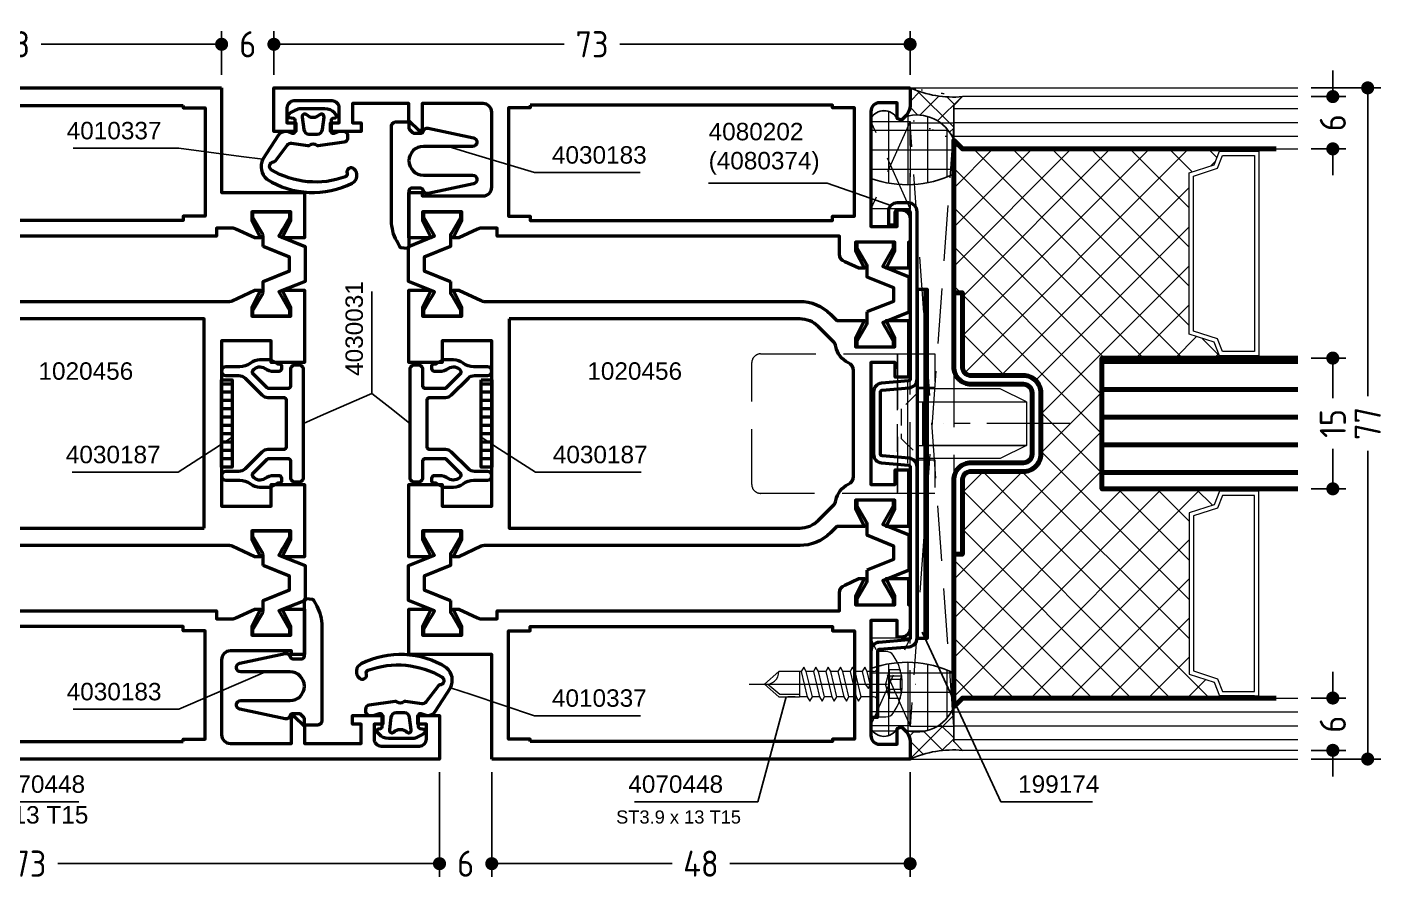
# Model space of a CAD drawing. Header units: millimetres. Extents: x 65 to 301, y 148 to 246.
# Drawn here: x 145.5 to 301.3, y 148.4 to 246.4 of the extents above; entities that cross this region are included whole.
import ezdxf
from ezdxf.enums import TextEntityAlignment as Align

# ---------------------------------------------------------------- set-up
doc = ezdxf.new("R2010")
doc.units = ezdxf.units.MM
doc.linetypes.add('CENTER', pattern=[50.8, 31.75, -6.35, 6.35, -6.35])
doc.linetypes.add('HIDDEN', pattern=[9.525, 6.35, -3.175])
for name, color, linetype, lineweight in [('AM_5', 3, 'Continuous', 25), ('AM_C', 50, 'Continuous', 50), ('AM_S', 80, 'Continuous', 50), ('Cent3', 70, 'CENTER', 18), ('CHide4', 10, 'HIDDEN', 13), ('Cont2', 2, 'Continuous', 25), ('Cont3', 70, 'Continuous', 18), ('Cont4', 10, 'Continuous', 13)]:
    doc.layers.add(name, color=color, linetype=linetype, lineweight=lineweight)
doc.styles.add('HBS_DIMTEXTSTYLE', font='isocp.shx')
doc.styles.add('SWISSL', font='swissl.ttf')
doc.dimstyles.new('Konstruktionsschnitt 1-1$0', dxfattribs={"dimtxt": 3, "dimasz": 1.5, "dimexe": 1.5, "dimexo": 1.5, "dimgap": 1.5, "dimtad": 0, "dimdsep": 46, "dimtxsty": 'HBS_DIMTEXTSTYLE', "dimblk": 'PUNKT', "dimcen": 0, "dimclrd": 3, "dimclre": 3, "dimclrt": 2, "dimadec": 1, "dimazin": 2, "dimtfac": 0.7, "dimtofl": 0, "dimtmove": 0, "dimatfit": 3, "dimfxl": 0, "dimtolj": 1, "dimtzin": 0, "dimarcsym": 0})
pattern_1 = [(225, (232.32603, 587.95486), (0.1767767, -0.1767767), []), (315, (232.32603, 587.95486), (0.1767767, 0.1767767), [])]
pattern_2 = [(135, (37.7058, -281.0823), (-1.3470384, -1.3470384), []), (225, (37.7058, -281.0823), (1.3470384, -1.3470384), [])]
pattern_3 = [(180, (37.7058, -281.0823), (-1e-15, -2.2225), []), (270, (37.7058, -281.0823), (2.2225, -1e-15), [])]

# ---------------------------------------------------------------- blocks, each defined once
blk = doc.blocks.new('WS4070448')
at = {"layer": 'Cent3', "ltscale": 0.5}
blk.add_line((8.05, -14.4), (8.07, 4.66), dxfattribs=at)
at = {"layer": 'CHide4', "ltscale": 0.3}
for p, q in [((7.1, 1.69), (7.1, 3.08)), ((7.51, 1.69), (7.51, 2.97)), ((8.63, 1.69), (8.63, 2.97)), ((9.04, 1.69), (9.04, 3.08))]:
    blk.add_line(p, q, dxfattribs=at)
for points in [[(6.42, 2.92), (6.42, 1.69)], [(6.42, 1.69), (8.07, 1.25)], [(9.72, 1.69), (8.07, 1.25)], [(9.72, 2.92), (9.72, 1.69)]]:
    blk.add_lwpolyline(points, dxfattribs=at)
for centre, radius, start, end in [((6.48, 4.2), 1.28, 267.2848, 298.8872), ((6.76, 2.85), 1.21, 253.6643, 286.3357), ((8.07, 5.85), 2.94, 250.6988, 289.3012), ((8.07, 11.78), 10.13, 264.4948, 275.5052), ((9.66, 4.2), 1.28, 241.1128, 272.7152), ((9.38, 2.85), 1.21, 253.6643, 286.3357)]:
    blk.add_arc(centre, radius, start, end, dxfattribs=at)
at = {"layer": 'Cont4'}
for p, q in [((6.62, -8.64), (6.62, -11)), ((6.62, -8.64), (9.52, -8.64)), ((9.52, -11), (9.52, -8.64)), ((6.62, -11), (8.07, -12.64)), ((8.07, -12.64), (9.52, -11))]:
    blk.add_line(p, q, dxfattribs=at)
blk.add_lwpolyline([(11.39, 2.11, 0.314856), (4.74, 2.11, 0.244912), (4.32, 1.29), (4.32, 0.36), (11.82, 0.36), (11.82, 1.29, 0.244912), (11.39, 2.11, 0.138291)], format="xyb", dxfattribs=at)
for points in [[(6.12, -1.14), (6.62, -1.43), (8.07, -1.08), (8.57, -0.71), (8.07, -0.51), (6.62, -0.85)], [(6.12, -2.54), (6.62, -2.83), (9.52, -2.14), (10.02, -1.85), (9.52, -1.56), (6.62, -2.25)], [(6.12, -3.94), (6.62, -4.23), (9.52, -3.54), (10.02, -3.25), (9.52, -2.96), (6.62, -3.65)], [(6.12, -5.34), (6.62, -5.63), (9.52, -4.94), (10.02, -4.65), (9.52, -4.36), (6.62, -5.05)], [(6.12, -6.74), (6.62, -7.03), (9.52, -6.34), (10.02, -6.05), (9.52, -5.76), (6.62, -6.45)], [(6.12, -8.14), (6.62, -8.43), (9.52, -7.74), (10.02, -7.45), (9.52, -7.16), (6.62, -7.85)]]:
    blk.add_lwpolyline(points, close=True, dxfattribs=at)
for points in [[(6.62, -0.14), (6.62, -0.85)], [(6.62, -1.43), (6.62, -1.85)], [(6.62, -1.43), (6.62, -2.25)], [(6.62, -1.43), (6.62, -2.25)], [(9.52, -0.14), (9.52, -1.56)], [(6.62, -2.83), (6.62, -3.65)], [(9.52, -2.14), (9.52, -2.96)], [(6.62, -4.23), (6.62, -5.05)], [(9.52, -3.54), (9.52, -4.36)], [(6.62, -5.63), (6.62, -6.45)], [(9.52, -4.94), (9.52, -5.76)], [(6.62, -7.03), (6.62, -7.85)], [(9.52, -6.34), (9.52, -7.16)], [(9.52, -7.74), (9.52, -8.64)], [(6.62, -8.43), (6.62, -8.64)], [(9.27, -8.64), (9.27, -10.89), (8.1, -12.28)], [(9.52, -9.14), (9.52, -9.96)], [(6.62, -9.83), (6.62, -10.65)]]:
    blk.add_lwpolyline(points, dxfattribs=at)
for centre, radius, start, end in [((6.12, -0.14), 0.5, 0, 90), ((10.02, -0.14), 0.5, 90, 180), ((6.61, -12.47), 1.47, 353.4244, 89.6688)]:
    blk.add_arc(centre, radius, start, end, dxfattribs=at)
blk = doc.blocks.new('PUNKT')
at = {"color": 0, "linetype": 'Continuous'}
blk.add_line((-0.5, 0), (-1, 0), dxfattribs=at)
at = {"color": 0, "linetype": 'Continuous', "const_width": 0.5}
blk.add_lwpolyline([(-0.25, 0, 1), (0.25, 0, 1)], format="xyb", close=True, dxfattribs=at)
blk = doc.blocks.new('*D18')
at = {"layer": 'AM_5', "color": 3, "lineweight": -2, "transparency": 16777216}
for p, q in [((198.83, 160.91), (198.83, 148.91)), ((246.83, 160.91), (246.83, 148.91)), ((200.33, 150.41), (219.53, 150.41)), ((245.33, 150.41), (226.13, 150.41))]:
    blk.add_line(p, q, dxfattribs=at)
at = {"layer": 'AM_5', "color": 3, "lineweight": -2, "transparency": 16777216, "xscale": 1.5, "yscale": 1.5, "zscale": 1.5, "rotation": 180}
blk.add_blockref('PUNKT', (198.83, 150.41), dxfattribs=at)
at = {"layer": 'AM_5', "color": 3, "lineweight": -2, "transparency": 16777216, "xscale": 1.5, "yscale": 1.5, "zscale": 1.5}
blk.add_blockref('PUNKT', (246.83, 150.41), dxfattribs=at)
at = {"layer": 'AM_5', "color": 2, "transparency": 16777216, "insert": (222.83, 150.41), "char_height": 3, "attachment_point": 5, "style": 'HBS_DIMTEXTSTYLE'}
blk.add_mtext('\\A1;48', dxfattribs=at)
blk = doc.blocks.new('ESG 6_V')
at = {"layer": 'Cont3'}
h = blk.add_hatch(dxfattribs=at)
h.set_pattern_fill('LINE', color=256, scale=0.5, angle=90, style=0)
h.set_pattern_definition([(90, (-305.9269, -507.866), (-1.5875, 4e-16), [])])
h.paths.add_polyline_path([(3, 39.5), (3, 1), (2, 0), (-2, 0), (-3, 1), (-3, 39.5)])
blk.add_lwpolyline([(3, 39.5), (3, 1), (2, 0), (-2, 0), (-3, 1), (-3, 39.5)], dxfattribs=at)
blk = doc.blocks.new('AL_ABH_24')
at = {"layer": 'Cont4'}
h = blk.add_hatch(dxfattribs=at)
h.set_pattern_fill('ANSI37', color=256, scale=2, angle=-180, style=0)
h.set_pattern_definition(pattern_1)
h.paths.add_polyline_path([(-12, -4.5), (-11.75, -4.5), (-11.75, -0.5), (-12, -0.5)])
h = blk.add_hatch(dxfattribs=at)
h.set_pattern_fill('ANSI37', color=256, scale=2, angle=-180, style=0)
h.set_pattern_definition(pattern_1)
h.paths.add_polyline_path([(12, -0.5), (11.75, -0.5), (11.75, -4.5), (12, -4.5)])
at = {"layer": 'Cont3'}
for points in [[(11.75, -4.5), (11.75, 0), (-11.75, 0), (-11.75, -4.5), (-10.18, -5.13), (-9.25, -8), (9.25, -8), (10.18, -5.13)], [(11.25, -4.16), (11.25, -0.5), (-11.25, -0.5), (-11.25, -4.16), (-9.78, -4.75), (-8.89, -7.5), (8.89, -7.5), (9.78, -4.75)]]:
    blk.add_lwpolyline(points, close=True, dxfattribs=at)
at = {"layer": 'Cont4'}
for points in [[(-11.75, -0.5), (-11.75, -4.5), (-12, -4.5), (-12, -0.5)], [(11.75, -0.5), (11.75, -4.5), (12, -4.5), (12, -0.5)]]:
    blk.add_lwpolyline(points, close=True, dxfattribs=at)
blk = doc.blocks.new('PL30_Glas_76_SYM_NGFK')
at = {"layer": 'Cont3', "lineweight": 70}
h = blk.add_hatch(dxfattribs=at)
h.set_pattern_fill('LINE', color=256, angle=90, style=0)
h.set_pattern_definition([(90, (-271.427, -507.866), (-3.175, 2e-16), [])])
h.paths.add_polyline_path([(-7.5, 39.5), (-7.5, 17), (7.5, 17), (7.5, 39.5)])
at = {"layer": 'Cont4'}
h = blk.add_hatch(dxfattribs=at)
h.set_pattern_fill('ANSI37', color=256, scale=0.5, style=0)
h.set_pattern_definition([(45, (-338.955, -274.622), (2.245064, -2.245064), []), (315, (-338.955, -274.622), (-2.245064, -2.245064), [])])
h.paths.add_polyline_path([(-31.5, 30.5), (-31.25, 30.5), (-29.68, 29.87), (-28.75, 27), (-10.25, 27), (-9.32, 29.87), (-7.75, 30.5), (-7.5, 30.5), (-7.5, 17), (7.5, 17), (7.5, 30.5), (7.75, 30.5), (9.32, 29.87), (10.25, 27), (28.75, 27), (29.68, 29.87), (31.25, 30.5), (31.5, 30.5), (31.5, 1), (32.5, 0), (15, 0), (15, 1), (6.5, 1, -0.414214), (5.5, 2), (5.5, 8, 0.414214), (3.5, 10), (-3.5, 10, 0.414214), (-5.5, 8), (-5.5, 2, -0.414214), (-6.5, 1), (-15, 1), (-15, 0), (-32.5, 0), (-31.5, 1)])
at = {"layer": 'Cont3', "lineweight": 70}
for points in [[(-7.5, 39.5), (-7.5, 17), (7.5, 17), (7.5, 39.5)], [(-31.5, 37), (-31.5, 1), (-32.5, 0), (-15, 0)], [(15, 0), (32.5, 0), (31.5, 1), (31.5, 37)]]:
    blk.add_lwpolyline(points, dxfattribs=at)
blk.add_lwpolyline([(15, 0), (15, 1), (6.5, 1, -0.414214), (5.5, 2), (5.5, 8, 0.414214), (3.5, 10), (-3.5, 10, 0.414214), (-5.5, 8), (-5.5, 2, -0.414214), (-6.5, 1), (-15, 1), (-15, 0), (-6.5, 0, 0.414214), (-4.5, 2), (-4.5, 8, -0.414214), (-3.5, 9), (3.5, 9, -0.414214), (4.5, 8), (4.5, 2, 0.414214), (6.5, 0)], format="xyb", close=True, dxfattribs=at)
at = {"xscale": -1}
blk.add_blockref('ESG 6_V', (-34.5, 0), dxfattribs=at)
blk.add_blockref('ESG 6_V', (34.5, 0))
at = {"layer": 'Cont3', "lineweight": 70, "xscale": -1}
blk.add_blockref('AL_ABH_24', (-19.5, 35), dxfattribs=at)
at = {"layer": 'Cont3', "lineweight": 70}
blk.add_blockref('AL_ABH_24', (19.5, 35), dxfattribs=at)
blk = doc.blocks.new('PL_VERSCH_F_W1_VERD')
at = {"layer": 'Cent3', "ltscale": 0.3}
blk.add_line((-5, -1.15), (5, -1.15), dxfattribs=at)
blk.add_lwpolyline([(0, 17.5), (0, 2.99), (0, 2.99)], dxfattribs=at)
at = {"layer": 'CHide4', "ltscale": 0.5}
for points in [[(-8, 2), (-4.15, 2), (-4.15, 0), (-8, 0)], [(4.15, 2), (8, 2), (8, 0), (4.15, 0)], [(-8, 0), (8, 0), (8, -2.3), (-8, -2.3)]]:
    blk.add_lwpolyline(points, close=True, dxfattribs=at)
at = {"layer": 'CHide4', "ltscale": 0.3}
blk.add_lwpolyline([(3.55, 0), (-3.55, 0), (-1.7, -1.85), (1.7, -1.85)], close=True, dxfattribs=at)
at = {"layer": 'CHide4'}
blk.add_lwpolyline([(-8, -2.3), (8, -2.3), (8, -18, -0.414214), (7, -19), (-7, -19, -0.414214), (-8, -18)], format="xyb", close=True, dxfattribs=at)
at = {"layer": 'Cont3'}
for points in [[(-4, 0), (-2.5, 0), (-2.5, 12.5), (-4, 9.5)], [(-2.5, 12.5), (2.5, 12.5), (2.5, 0.63), (-2.5, 0.63)], [(4, 0), (2.5, 0), (2.5, 12.5), (4, 9.5)]]:
    blk.add_lwpolyline(points, close=True, dxfattribs=at)
blk = doc.blocks.new('*S266')
at = {"layer": 'AM_5', "color": 3, "linetype": 'Continuous'}
blk.add_line((231.95, 167.14), (232.6, 169.55), dxfattribs=at)
at = {"layer": 'AM_5', "color": 3}
for p, q in [((229.37, 157.51), (231.95, 167.14)), ((215.22, 157.51), (229.37, 157.51))]:
    blk.add_line(p, q, dxfattribs=at)
at = {"layer": 'AM_5', "color": 2, "insert": (225.37, 158.51), "char_height": 2, "attachment_point": 9, "style": 'SWISSL'}
blk.add_mtext('4070448', dxfattribs=at)
blk = doc.blocks.new('*D29')
at = {"layer": 'AM_5', "color": 3, "lineweight": -2, "transparency": 16777216}
for p, q in [((292.83, 239.41), (300.83, 239.41)), ((299.33, 237.91), (299.33, 204.06)), ((299.33, 163.91), (299.33, 197.76)), ((292.83, 162.41), (300.83, 162.41))]:
    blk.add_line(p, q, dxfattribs=at)
at = {"layer": 'AM_5', "color": 3, "lineweight": -2, "transparency": 16777216, "xscale": 1.5, "yscale": 1.5, "zscale": 1.5}
for p, rotation in [((299.33, 239.41), 90), ((299.33, 162.41), 270)]:
    blk.add_blockref('PUNKT', p, dxfattribs=dict(at, rotation=rotation))
at = {"layer": 'AM_5', "color": 2, "transparency": 16777216, "insert": (299.33, 200.91), "char_height": 3, "attachment_point": 5, "rotation": 90, "style": 'HBS_DIMTEXTSTYLE'}
blk.add_mtext('\\A1;77', dxfattribs=at)
blk = doc.blocks.new('*D30')
at = {"layer": 'AM_5', "color": 3, "lineweight": -2, "transparency": 16777216}
for p, q in [((173.83, 240.91), (173.83, 245.91)), ((246.83, 240.91), (246.83, 245.91)), ((175.33, 244.41), (207.12, 244.41)), ((245.33, 244.41), (213.54, 244.41))]:
    blk.add_line(p, q, dxfattribs=at)
at = {"layer": 'AM_5', "color": 3, "lineweight": -2, "transparency": 16777216, "xscale": 1.5, "yscale": 1.5, "zscale": 1.5, "rotation": 180}
blk.add_blockref('PUNKT', (173.83, 244.41), dxfattribs=at)
at = {"layer": 'AM_5', "color": 3, "lineweight": -2, "transparency": 16777216, "xscale": 1.5, "yscale": 1.5, "zscale": 1.5}
blk.add_blockref('PUNKT', (246.83, 244.41), dxfattribs=at)
at = {"layer": 'AM_5', "color": 2, "transparency": 16777216, "insert": (210.33, 244.41), "char_height": 3, "attachment_point": 5, "style": 'HBS_DIMTEXTSTYLE'}
blk.add_mtext('\\A1;73', dxfattribs=at)
blk = doc.blocks.new('*S267')
at = {"layer": 'AM_5', "color": 3}
for p, q in [((223.71, 228.46), (237.31, 228.46)), ((237.31, 228.46), (242.26, 226.74))]:
    blk.add_line(p, q, dxfattribs=at)
at = {"layer": 'AM_5', "color": 3, "linetype": 'Continuous'}
blk.add_line((242.26, 226.74), (244.62, 225.92), dxfattribs=at)
at = {"layer": 'AM_5', "color": 2, "insert": (223.71, 229.46), "char_height": 2, "attachment_point": 7, "style": 'SWISSL'}
blk.add_mtext('4080202\\P(4080374)', dxfattribs=at)
blk = doc.blocks.new('*S268')
at = {"layer": 'AM_5', "color": 3, "linetype": 'Continuous'}
blk.add_line((249.27, 174.68), (248.22, 176.95), dxfattribs=at)
at = {"layer": 'AM_5', "color": 3}
for p, q in [((257.22, 157.51), (249.27, 174.68)), ((267.74, 157.51), (257.22, 157.51))]:
    blk.add_line(p, q, dxfattribs=at)
at = {"layer": 'AM_5', "color": 2, "insert": (259.22, 158.51), "char_height": 2, "attachment_point": 7, "style": 'SWISSL'}
blk.add_mtext('199174', dxfattribs=at)
blk = doc.blocks.new('*D33')
at = {"layer": 'AM_5', "color": 3, "lineweight": -2, "transparency": 16777216}
for p, q in [((292.83, 208.41), (296.83, 208.41)), ((295.33, 206.91), (295.33, 203.82)), ((295.33, 194.91), (295.33, 198)), ((292.83, 193.41), (296.83, 193.41))]:
    blk.add_line(p, q, dxfattribs=at)
at = {"layer": 'AM_5', "color": 3, "lineweight": -2, "transparency": 16777216, "xscale": 1.5, "yscale": 1.5, "zscale": 1.5}
for p, rotation in [((295.33, 208.41), 90), ((295.33, 193.41), 270)]:
    blk.add_blockref('PUNKT', p, dxfattribs=dict(at, rotation=rotation))
at = {"layer": 'AM_5', "color": 2, "transparency": 16777216, "insert": (295.33, 200.91), "char_height": 3, "attachment_point": 5, "rotation": 90, "style": 'HBS_DIMTEXTSTYLE'}
blk.add_mtext('\\A1;15', dxfattribs=at)
blk = doc.blocks.new('*D34')
at = {"layer": 'AM_5', "color": 3, "lineweight": -2, "transparency": 16777216}
for p, q in [((295.33, 239.91), (295.33, 241.41)), ((292.83, 238.41), (296.83, 238.41)), ((292.83, 232.41), (296.83, 232.41)), ((295.33, 230.91), (295.33, 229.41))]:
    blk.add_line(p, q, dxfattribs=at)
at = {"layer": 'AM_5', "color": 3, "lineweight": -2, "transparency": 16777216, "xscale": 1.5, "yscale": 1.5, "zscale": 1.5}
for p, rotation in [((295.33, 238.41), 270), ((295.33, 232.41), 90)]:
    blk.add_blockref('PUNKT', p, dxfattribs=dict(at, rotation=rotation))
at = {"layer": 'AM_5', "color": 2, "transparency": 16777216, "insert": (295.33, 235.41), "char_height": 3, "attachment_point": 5, "rotation": 90, "style": 'HBS_DIMTEXTSTYLE'}
blk.add_mtext('\\A1;6', dxfattribs=at)
blk = doc.blocks.new('*D35')
at = {"layer": 'AM_5', "color": 3, "lineweight": -2, "transparency": 16777216}
for p, q in [((295.33, 170.91), (295.33, 172.41)), ((292.83, 169.41), (296.83, 169.41)), ((292.83, 163.41), (296.83, 163.41)), ((295.33, 161.91), (295.33, 160.41))]:
    blk.add_line(p, q, dxfattribs=at)
at = {"layer": 'AM_5', "color": 3, "lineweight": -2, "transparency": 16777216, "xscale": 1.5, "yscale": 1.5, "zscale": 1.5}
for p, rotation in [((295.33, 169.41), 270), ((295.33, 163.41), 90)]:
    blk.add_blockref('PUNKT', p, dxfattribs=dict(at, rotation=rotation))
at = {"layer": 'AM_5', "color": 2, "transparency": 16777216, "insert": (295.33, 166.41), "char_height": 3, "attachment_point": 5, "rotation": 90, "style": 'HBS_DIMTEXTSTYLE'}
blk.add_mtext('\\A1;6', dxfattribs=at)
blk = doc.blocks.new('ZAHL rechts')
at = {"layer": 'AM_5', "color": 2, "style": 'SWISSL'}
blk.add_attdef('XXX', text='', height=1.5, dxfattribs=at).set_placement((-1.95, -2.5), align=Align.RIGHT)
blk = doc.blocks.new('*S270')
at = {"layer": 'AM_5', "color": 3, "linetype": 'Continuous'}
blk.add_line((134.71, 167.14), (134.06, 169.55), dxfattribs=at)
at = {"layer": 'AM_5', "color": 3}
for p, q in [((137.29, 157.51), (134.71, 167.14)), ((151.44, 157.51), (137.29, 157.51))]:
    blk.add_line(p, q, dxfattribs=at)
at = {"layer": 'AM_5', "color": 2, "insert": (141.29, 158.51), "char_height": 2, "attachment_point": 7, "style": 'SWISSL'}
blk.add_mtext('4070448', dxfattribs=at)
blk = doc.blocks.new('*D40')
at = {"layer": 'AM_5', "color": 3, "lineweight": -2, "transparency": 16777216}
for p, q in [((119.83, 160.91), (119.83, 148.91)), ((192.83, 160.91), (192.83, 148.91)), ((121.33, 150.41), (142.62, 150.41)), ((191.33, 150.41), (149.04, 150.41))]:
    blk.add_line(p, q, dxfattribs=at)
at = {"layer": 'AM_5', "color": 3, "lineweight": -2, "transparency": 16777216, "xscale": 1.5, "yscale": 1.5, "zscale": 1.5, "rotation": 180}
blk.add_blockref('PUNKT', (119.83, 150.41), dxfattribs=at)
at = {"layer": 'AM_5', "color": 3, "lineweight": -2, "transparency": 16777216, "xscale": 1.5, "yscale": 1.5, "zscale": 1.5}
blk.add_blockref('PUNKT', (192.83, 150.41), dxfattribs=at)
at = {"layer": 'AM_5', "color": 2, "transparency": 16777216, "insert": (145.83, 150.41), "char_height": 3, "attachment_point": 5, "style": 'HBS_DIMTEXTSTYLE'}
blk.add_mtext('\\A1;73', dxfattribs=at)
blk = doc.blocks.new('*D41')
at = {"layer": 'AM_5', "color": 3, "lineweight": -2, "transparency": 16777216}
for p, q in [((119.83, 240.91), (119.83, 245.91)), ((167.83, 240.91), (167.83, 245.91)), ((121.33, 244.41), (140.53, 244.41)), ((166.33, 244.41), (147.13, 244.41))]:
    blk.add_line(p, q, dxfattribs=at)
at = {"layer": 'AM_5', "color": 3, "lineweight": -2, "transparency": 16777216, "xscale": 1.5, "yscale": 1.5, "zscale": 1.5, "rotation": 180}
blk.add_blockref('PUNKT', (119.83, 244.41), dxfattribs=at)
at = {"layer": 'AM_5', "color": 3, "lineweight": -2, "transparency": 16777216, "xscale": 1.5, "yscale": 1.5, "zscale": 1.5}
blk.add_blockref('PUNKT', (167.83, 244.41), dxfattribs=at)
at = {"layer": 'AM_5', "color": 2, "transparency": 16777216, "insert": (143.83, 244.41), "char_height": 3, "attachment_point": 5, "style": 'HBS_DIMTEXTSTYLE'}
blk.add_mtext('\\A1;48', dxfattribs=at)
blk = doc.blocks.new('*D49')
at = {"layer": 'AM_5', "color": 3, "lineweight": -2, "transparency": 16777216}
for p, q in [((167.83, 240.91), (167.83, 245.91)), ((173.83, 240.91), (173.83, 245.91)), ((166.33, 244.41), (164.83, 244.41)), ((175.33, 244.41), (176.83, 244.41))]:
    blk.add_line(p, q, dxfattribs=at)
at = {"layer": 'AM_5', "color": 3, "lineweight": -2, "transparency": 16777216, "xscale": 1.5, "yscale": 1.5, "zscale": 1.5}
blk.add_blockref('PUNKT', (167.83, 244.41), dxfattribs=at)
at = {"layer": 'AM_5', "color": 3, "lineweight": -2, "transparency": 16777216, "xscale": 1.5, "yscale": 1.5, "zscale": 1.5, "rotation": 180}
blk.add_blockref('PUNKT', (173.83, 244.41), dxfattribs=at)
at = {"layer": 'AM_5', "color": 2, "transparency": 16777216, "insert": (170.83, 244.41), "char_height": 3, "attachment_point": 5, "style": 'HBS_DIMTEXTSTYLE'}
blk.add_mtext('\\A1;6', dxfattribs=at)
blk = doc.blocks.new('*S271')
at = {"layer": 'AM_5', "color": 3}
for p, q in [((150.78, 232.48), (162.93, 232.48)), ((162.93, 232.48), (170.09, 231.55))]:
    blk.add_line(p, q, dxfattribs=at)
at = {"layer": 'AM_5', "color": 3, "linetype": 'Continuous'}
blk.add_line((170.09, 231.55), (172.57, 231.22), dxfattribs=at)
at = {"layer": 'AM_5', "color": 2, "insert": (160.93, 233.48), "char_height": 2, "attachment_point": 9, "style": 'SWISSL'}
blk.add_mtext('4010337', dxfattribs=at)
blk = doc.blocks.new('*S272')
at = {"layer": 'AM_5', "color": 3, "linetype": 'Continuous'}
blk.add_line((196.2, 231.97), (193.81, 232.7), dxfattribs=at)
at = {"layer": 'AM_5', "color": 3}
for p, q in [((203.73, 229.69), (196.2, 231.97)), ((215.86, 229.69), (203.73, 229.69))]:
    blk.add_line(p, q, dxfattribs=at)
at = {"layer": 'AM_5', "color": 2, "insert": (205.73, 230.69), "char_height": 2, "attachment_point": 7, "style": 'SWISSL'}
blk.add_mtext('4030183', dxfattribs=at)
blk = doc.blocks.new('*S273')
at = {"layer": 'AM_5', "color": 3}
for p, q in [((162.93, 168.12), (170.56, 171.42)), ((150.8, 168.12), (162.93, 168.12))]:
    blk.add_line(p, q, dxfattribs=at)
at = {"layer": 'AM_5', "color": 3, "linetype": 'Continuous'}
blk.add_line((170.56, 171.42), (172.86, 172.42), dxfattribs=at)
at = {"layer": 'AM_5', "color": 2, "insert": (160.93, 169.12), "char_height": 2, "attachment_point": 9, "style": 'SWISSL'}
blk.add_mtext('4030183', dxfattribs=at)
blk = doc.blocks.new('*S274')
at = {"layer": 'AM_5', "color": 3, "linetype": 'Continuous'}
blk.add_line((196.46, 169.8), (194.09, 170.59), dxfattribs=at)
at = {"layer": 'AM_5', "color": 3}
for p, q in [((203.73, 167.38), (196.46, 169.8)), ((215.88, 167.38), (203.73, 167.38))]:
    blk.add_line(p, q, dxfattribs=at)
at = {"layer": 'AM_5', "color": 2, "insert": (205.73, 168.38), "char_height": 2, "attachment_point": 7, "style": 'SWISSL'}
blk.add_mtext('4010337', dxfattribs=at)
blk = doc.blocks.new('*S275')
at = {"layer": 'AM_5', "color": 3, "linetype": 'Continuous'}
blk.add_line((199.73, 197.98), (197.63, 199.34), dxfattribs=at)
at = {"layer": 'AM_5', "color": 3}
for p, q in [((203.83, 195.32), (199.73, 197.98)), ((215.98, 195.32), (203.83, 195.32))]:
    blk.add_line(p, q, dxfattribs=at)
at = {"layer": 'AM_5', "color": 2, "insert": (205.83, 196.32), "char_height": 2, "attachment_point": 7, "style": 'SWISSL'}
blk.add_mtext('4030187', dxfattribs=at)
blk = doc.blocks.new('*S276')
at = {"layer": 'AM_5', "color": 3}
for p, q in [((162.83, 195.32), (166.93, 197.98)), ((150.68, 195.32), (162.83, 195.32))]:
    blk.add_line(p, q, dxfattribs=at)
at = {"layer": 'AM_5', "color": 3, "linetype": 'Continuous'}
blk.add_line((166.93, 197.98), (169.03, 199.34), dxfattribs=at)
at = {"layer": 'AM_5', "color": 2, "insert": (160.83, 196.32), "char_height": 2, "attachment_point": 9, "style": 'SWISSL'}
blk.add_mtext('4030187', dxfattribs=at)
blk = doc.blocks.new('*S277')
at = {"layer": 'AM_5', "color": 3}
for p, q in [((185.07, 216.06), (185.07, 204.36)), ((185.07, 204.36), (179.52, 201.92)), ((185.07, 204.36), (187.47, 202.46))]:
    blk.add_line(p, q, dxfattribs=at)
at = {"layer": 'AM_5', "color": 3, "linetype": 'Continuous'}
for p, q in [((179.52, 201.92), (177.23, 200.91)), ((187.47, 202.46), (189.43, 200.91))]:
    blk.add_line(p, q, dxfattribs=at)
at = {"layer": 'AM_5', "color": 2, "insert": (184.07, 206.36), "char_height": 2, "attachment_point": 7, "rotation": 90, "style": 'SWISSL'}
blk.add_mtext('4030031', dxfattribs=at)
blk = doc.blocks.new('*D50')
at = {"layer": 'AM_5', "color": 3, "lineweight": -2, "transparency": 16777216}
for p, q in [((192.83, 160.91), (192.83, 148.91)), ((198.83, 160.91), (198.83, 148.91)), ((191.33, 150.41), (189.83, 150.41)), ((200.33, 150.41), (201.83, 150.41))]:
    blk.add_line(p, q, dxfattribs=at)
at = {"layer": 'AM_5', "color": 3, "lineweight": -2, "transparency": 16777216, "xscale": 1.5, "yscale": 1.5, "zscale": 1.5}
blk.add_blockref('PUNKT', (192.83, 150.41), dxfattribs=at)
at = {"layer": 'AM_5', "color": 3, "lineweight": -2, "transparency": 16777216, "xscale": 1.5, "yscale": 1.5, "zscale": 1.5, "rotation": 180}
blk.add_blockref('PUNKT', (198.83, 150.41), dxfattribs=at)
at = {"layer": 'AM_5', "color": 2, "transparency": 16777216, "insert": (195.83, 150.41), "char_height": 3, "attachment_point": 5, "style": 'HBS_DIMTEXTSTYLE'}
blk.add_mtext('\\A1;6', dxfattribs=at)
blk = doc.blocks.new('WI1020456')
for points in [[(-77, 25), (-65, 25), (-65, 15.5), (-59.8, 15.5), (-59.8, 18.05), (-61.8, 17.05), (-62.8, 17.05), (-62.8, 21.55), (-61.8, 21.55), (-59.8, 20.55), (-59.8, 21.2), (-60.81, 23.36, -0.109518), (-60.9, 23.78), (-60.9, 25.6), (-60, 25.6), (-60, 64.9), (-57.94, 64.9, 0.294108), (-57.03, 65.49), (-56.3, 67.1), (-56.3, 67.75), (-58.3, 66.75), (-59.3, 66.75), (-59.3, 71.25), (-58.3, 71.25), (-56.3, 70.25), (-56.3, 72.8), (-59.3, 72.8), (-59.3, 73), (-62, 73, 0.414214), (-63, 72), (-63, 71.5), (-61.1, 71.5), (-61.1, 68.5), (-74.3, 68.5, -0.414214), (-75.3, 69.5), (-75.3, 71.5), (-73.5, 71.5), (-73.29, 72.01), (-73.69, 72.41, 0.198912), (-75.11, 73), (-77, 73)], [(-77, 25), (-65, 25), (-65, 15.5), (-59.8, 15.5), (-59.8, 18.05), (-61.8, 17.05), (-62.8, 17.05), (-62.8, 21.55), (-61.8, 21.55), (-59.8, 20.55), (-59.8, 21.2), (-60.81, 23.36, -0.109518), (-60.9, 23.78), (-60.9, 25.6), (-60, 25.6), (-60, 64.9), (-57.94, 64.9, 0.294108), (-57.03, 65.49), (-56.3, 67.1), (-56.3, 67.75), (-58.3, 66.75), (-59.3, 66.75), (-59.3, 71.25), (-58.3, 71.25), (-56.3, 70.25), (-56.3, 72.8), (-59.3, 72.8), (-59.3, 73), (-62, 73, 0.414214), (-63, 72), (-63, 71.5), (-61.1, 71.5), (-61.1, 68.5), (-74.3, 68.5, -0.414214), (-75.3, 69.5), (-75.3, 71.5), (-73.5, 71.5), (-73.29, 72.01), (-73.69, 72.41, 0.198912), (-75.11, 73), (-77, 73)], [(-55.31, 68.05), (-56.43, 68.05, 0.131652), (-56.83, 67.94), (-58.64, 66.9), (-59.3, 66.9), (-59.3, 71.1), (-58.64, 71.1), (-57.3, 70.33), (-56.81, 70.04), (-56.51, 69.87), (-55.3, 72.88), (-51.3, 72.88), (-50.09, 69.87), (-47.96, 71.1), (-47.3, 71.1), (-47.3, 66.9), (-47.96, 66.9), (-49.77, 67.94, 0.131652), (-50.17, 68.05), (-51.29, 68.05), (-52.52, 71.08), (-54.09, 71.08)], [(-55.31, 68.05), (-56.43, 68.05, 0.131652), (-56.83, 67.94), (-58.64, 66.9), (-59.3, 66.9), (-59.3, 71.1), (-58.64, 71.1), (-57.3, 70.33), (-56.81, 70.04), (-56.51, 69.87), (-55.3, 72.88), (-51.3, 72.88), (-50.09, 69.87), (-47.96, 71.1), (-47.3, 71.1), (-47.3, 66.9), (-47.96, 66.9), (-49.77, 67.94, 0.131652), (-50.17, 68.05), (-51.29, 68.05), (-52.52, 71.08), (-54.09, 71.08)], [(-24.5, 60.33, 0.198912), (-25.96, 63.86), (-26.7, 64.6), (-26.7, 67.75), (-28.7, 66.75), (-29.7, 66.75), (-29.7, 71.25), (-28.7, 71.25), (-26.7, 70.25), (-26.7, 72.8), (-33.2, 72.8), (-33.2, 71.3), (-31.5, 71.3), (-31.5, 68.5), (-45.5, 68.5), (-45.5, 71.3), (-43.8, 71.3), (-43.8, 72.8), (-50.3, 72.8), (-50.3, 70.25), (-48.3, 71.25), (-47.3, 71.25), (-47.3, 66.75), (-48.3, 66.75), (-50.3, 67.75), (-50.3, 64.6), (-51.04, 63.86, 0.198912), (-52.5, 60.33), (-52.5, 24.21, -0.109518), (-52.59, 23.79), (-53.8, 21.2), (-53.8, 20.55), (-51.8, 21.55), (-50.8, 21.55), (-50.8, 17.05), (-51.8, 17.05), (-53.8, 18.05), (-53.8, 15.5), (-45.5, 15.5), (-45.5, 19.3), (-48, 19.3), (-48, 25), (-29, 25), (-29, 19.3), (-31.5, 19.3), (-31.5, 15.5), (-23.2, 15.5), (-23.2, 18.05), (-25.2, 17.05), (-26.2, 17.05), (-26.2, 21.55), (-25.2, 21.55), (-23.2, 20.55), (-23.2, 21.2), (-24.41, 23.79, -0.109518), (-24.5, 24.21)], [(-24.5, 60.33, 0.198912), (-25.96, 63.86), (-26.7, 64.6), (-26.7, 67.75), (-28.7, 66.75), (-29.7, 66.75), (-29.7, 71.25), (-28.7, 71.25), (-26.7, 70.25), (-26.7, 72.8), (-33.2, 72.8), (-33.2, 71.3), (-31.5, 71.3), (-31.5, 68.5), (-45.5, 68.5), (-45.5, 71.3), (-43.8, 71.3), (-43.8, 72.8), (-50.3, 72.8), (-50.3, 70.25), (-48.3, 71.25), (-47.3, 71.25), (-47.3, 66.75), (-48.3, 66.75), (-50.3, 67.75), (-50.3, 64.6), (-51.04, 63.86, 0.198912), (-52.5, 60.33), (-52.5, 24.21, -0.109518), (-52.59, 23.79), (-53.8, 21.2), (-53.8, 20.55), (-51.8, 21.55), (-50.8, 21.55), (-50.8, 17.05), (-51.8, 17.05), (-53.8, 18.05), (-53.8, 15.5), (-45.5, 15.5), (-45.5, 19.3), (-48, 19.3), (-48, 25), (-29, 25), (-29, 19.3), (-31.5, 19.3), (-31.5, 15.5), (-23.2, 15.5), (-23.2, 18.05), (-25.2, 17.05), (-26.2, 17.05), (-26.2, 21.55), (-25.2, 21.55), (-23.2, 20.55), (-23.2, 21.2), (-24.41, 23.79, -0.109518), (-24.5, 24.21)], [(-25.71, 68.05), (-26.83, 68.05, 0.131652), (-27.23, 67.94), (-29.04, 66.9), (-29.7, 66.9), (-29.7, 71.1), (-29.04, 71.1), (-27.7, 70.33), (-27.21, 70.04), (-26.91, 69.87), (-25.7, 72.88), (-21.7, 72.88), (-20.49, 69.87), (-18.36, 71.1), (-17.7, 71.1), (-17.7, 66.9), (-18.36, 66.9), (-20.17, 67.94, 0.131652), (-20.57, 68.05), (-21.69, 68.05), (-22.91, 71.08), (-24.49, 71.08)], [(-25.71, 68.05), (-26.83, 68.05, 0.131652), (-27.23, 67.94), (-29.04, 66.9), (-29.7, 66.9), (-29.7, 71.1), (-29.04, 71.1), (-27.7, 70.33), (-27.21, 70.04), (-26.91, 69.87), (-25.7, 72.88), (-21.7, 72.88), (-20.49, 69.87), (-18.36, 71.1), (-17.7, 71.1), (-17.7, 66.9), (-18.36, 66.9), (-20.17, 67.94, 0.131652), (-20.57, 68.05), (-21.69, 68.05), (-22.91, 71.08), (-24.49, 71.08)], [(0, 73), (-1.9, 73, 0.198912), (-3.31, 72.41), (-3.71, 72.01), (-3.5, 71.5), (-1.7, 71.5), (-1.7, 69.5, -0.414214), (-2.7, 68.5), (-15.9, 68.5), (-15.9, 71.5), (-14, 71.5), (-14, 72, 0.414214), (-15, 73), (-17.7, 73), (-17.7, 72.8), (-20.7, 72.8), (-20.7, 70.25), (-18.7, 71.25), (-17.7, 71.25), (-17.7, 66.75), (-18.7, 66.75), (-20.7, 67.75), (-20.7, 67.1), (-19.97, 65.49, 0.294108), (-19.06, 64.9), (-17, 64.9), (-17, 25.6), (-16.1, 25.6), (-16.1, 23.78, -0.109518), (-16.19, 23.36), (-17.2, 21.2), (-17.2, 20.55), (-15.2, 21.55), (-14.2, 21.55), (-14.2, 17.05), (-15.2, 17.05), (-17.2, 18.05), (-17.2, 15.5), (-12, 15.5), (-12, 17), (-12.4, 17), (-12.4, 24, -0.414214), (-11.4, 25), (-2.8, 25, -0.414214), (-1.8, 24), (-1.8, 17), (-4.8, 17), (-4.94, 16.66), (-3.78, 15.5), (-1.8, 15.5), (-1.8, 9), (-4, 9), (-4, 10), (-5, 10), (-5, 6.5), (-4, 6.5), (-4, 7.5), (-2.3, 7.5, -0.414214), (-1.5, 6.7), (-1.5, 2.3, -0.414214), (-2.3, 1.5), (-4, 1.5), (-4, 2.5), (-5, 2.5), (-5, 0), (0, 0)], [(0, 73), (-1.9, 73, 0.198912), (-3.31, 72.41), (-3.71, 72.01), (-3.5, 71.5), (-1.7, 71.5), (-1.7, 69.5, -0.414214), (-2.7, 68.5), (-15.9, 68.5), (-15.9, 71.5), (-14, 71.5), (-14, 72, 0.414214), (-15, 73), (-17.7, 73), (-17.7, 72.8), (-20.7, 72.8), (-20.7, 70.25), (-18.7, 71.25), (-17.7, 71.25), (-17.7, 66.75), (-18.7, 66.75), (-20.7, 67.75), (-20.7, 67.1), (-19.97, 65.49, 0.294108), (-19.06, 64.9), (-17, 64.9), (-17, 25.6), (-16.1, 25.6), (-16.1, 23.78, -0.109518), (-16.19, 23.36), (-17.2, 21.2), (-17.2, 20.55), (-15.2, 21.55), (-14.2, 21.55), (-14.2, 17.05), (-15.2, 17.05), (-17.2, 18.05), (-17.2, 15.5), (-12, 15.5), (-12, 17), (-12.4, 17), (-12.4, 24, -0.414214), (-11.4, 25), (-2.8, 25, -0.414214), (-1.8, 24), (-1.8, 17), (-4.8, 17), (-4.94, 16.66), (-3.78, 15.5), (-1.8, 15.5), (-1.8, 9), (-4, 9), (-4, 10), (-5, 10), (-5, 6.5), (-4, 6.5), (-4, 7.5), (-2.3, 7.5, -0.414214), (-1.5, 6.7), (-1.5, 2.3, -0.414214), (-2.3, 1.5), (-4, 1.5), (-4, 2.5), (-5, 2.5), (-5, 0), (0, 0)], [(-26.5, 27), (-50.5, 27), (-50.5, 60.33, -0.198912), (-49.62, 62.45), (-47.86, 64.21, -0.154989), (-47.33, 64.49, 0.248244), (-45.48, 65.91, -0.293963), (-44.57, 66.5), (-32.44, 66.5, -0.293963), (-31.53, 65.91, 0.248244), (-29.67, 64.49, -0.154989), (-29.14, 64.21), (-27.38, 62.45, -0.198912), (-26.5, 60.33)], [(-26.5, 27), (-50.5, 27), (-50.5, 60.33, -0.198912), (-49.62, 62.45), (-47.86, 64.21, -0.154989), (-47.33, 64.49, 0.248244), (-45.48, 65.91, -0.293963), (-44.57, 66.5), (-32.44, 66.5, -0.293963), (-31.53, 65.91, 0.248244), (-29.67, 64.49, -0.154989), (-29.14, 64.21), (-27.38, 62.45, -0.198912), (-26.5, 60.33)], [(-58.81, 20.25), (-59.93, 20.25, -0.131652), (-60.33, 20.36), (-62.14, 21.4), (-62.8, 21.4), (-62.8, 17.2), (-62.14, 17.2), (-60.8, 17.97), (-60.31, 18.26), (-60.01, 18.43), (-58.8, 15.43), (-54.8, 15.43), (-53.59, 18.43), (-51.46, 17.2), (-50.8, 17.2), (-50.8, 21.4), (-51.46, 21.4), (-53.27, 20.36, -0.131652), (-53.67, 20.25), (-54.79, 20.25), (-56.02, 17.23), (-57.59, 17.23)], [(-58.81, 20.25), (-59.93, 20.25, -0.131652), (-60.33, 20.36), (-62.14, 21.4), (-62.8, 21.4), (-62.8, 17.2), (-62.14, 17.2), (-60.8, 17.97), (-60.31, 18.26), (-60.01, 18.43), (-58.8, 15.43), (-54.8, 15.43), (-53.59, 18.43), (-51.46, 17.2), (-50.8, 17.2), (-50.8, 21.4), (-51.46, 21.4), (-53.27, 20.36, -0.131652), (-53.67, 20.25), (-54.79, 20.25), (-56.02, 17.23), (-57.59, 17.23)], [(-22.21, 20.25), (-23.33, 20.25, -0.131652), (-23.73, 20.36), (-25.54, 21.4), (-26.2, 21.4), (-26.2, 17.2), (-25.54, 17.2), (-24.2, 17.97), (-23.71, 18.26), (-23.41, 18.43), (-22.2, 15.43), (-18.2, 15.43), (-16.99, 18.43), (-14.86, 17.2), (-14.2, 17.2), (-14.2, 21.4), (-14.86, 21.4), (-16.67, 20.36, -0.131652), (-17.07, 20.25), (-18.19, 20.25), (-19.41, 17.23), (-20.99, 17.23)], [(-22.21, 20.25), (-23.33, 20.25, -0.131652), (-23.73, 20.36), (-25.54, 21.4), (-26.2, 21.4), (-26.2, 17.2), (-25.54, 17.2), (-24.2, 17.97), (-23.71, 18.26), (-23.41, 18.43), (-22.2, 15.43), (-18.2, 15.43), (-16.99, 18.43), (-14.86, 17.2), (-14.2, 17.2), (-14.2, 21.4), (-14.86, 21.4), (-16.67, 20.36, -0.131652), (-17.07, 20.25), (-18.19, 20.25), (-19.41, 17.23), (-20.99, 17.23)]]:
    blk.add_lwpolyline(points, format="xyb", close=True)
for points in [[(-75, 29.4), (-74.7, 29.4), (-74.7, 26.9), (-62.3, 26.9), (-62.3, 29.4), (-61.8, 29.4), (-61.8, 64.1), (-62.3, 64.1), (-62.3, 66.6), (-74.7, 66.6), (-74.7, 64.1), (-75, 64.1)], [(-75, 29.4), (-74.7, 29.4), (-74.7, 26.9), (-62.3, 26.9), (-62.3, 29.4), (-61.8, 29.4), (-61.8, 64.1), (-62.3, 64.1), (-62.3, 66.6), (-74.7, 66.6), (-74.7, 64.1), (-75, 64.1)], [(-2, 29.4), (-2.3, 29.4), (-2.3, 26.9), (-14.7, 26.9), (-14.7, 29.4), (-15.2, 29.4), (-15.2, 64.1), (-14.7, 64.1), (-14.7, 66.6), (-2.3, 66.6), (-2.3, 64.1), (-2, 64.1)], [(-2, 29.4), (-2.3, 29.4), (-2.3, 26.9), (-14.7, 26.9), (-14.7, 29.4), (-15.2, 29.4), (-15.2, 64.1), (-14.7, 64.1), (-14.7, 66.6), (-2.3, 66.6), (-2.3, 64.1), (-2, 64.1)]]:
    blk.add_lwpolyline(points, close=True)
blk = doc.blocks.new('WI4080202')
blk.add_lwpolyline([(-48.32, -0.18), (-48.61, -3.59, -0.388879), (-49.61, -4.5), (-57.2, -4.5), (-57.2, -3.7), (-49.61, -3.7, 0.388879), (-49.41, -3.52), (-49.11, -0.11, -0.388879), (-48.12, 0.8), (-28.48, 0.8, -0.388879), (-27.49, -0.11), (-27.22, -3.22, 0.388879), (-27.02, -3.4), (-19.88, -3.4, 0.388879), (-19.68, -3.22), (-19.41, -0.11, -0.388879), (-18.42, 0.8), (0.8, 0.8, -0.414214), (1.8, -0.2), (1.8, -1.5, -0.414214), (0.8, -2.5), (-0.7, -2.5), (-0.7, -1.7), (0.8, -1.7, 0.414214), (1, -1.5), (1, -0.2, 0.414214), (0.8, 0), (-18.42, 0, 0.388879), (-18.62, -0.18), (-18.89, -3.29, -0.388879), (-19.88, -4.2), (-27.02, -4.2, -0.388879), (-28.01, -3.29), (-28.28, -0.18, 0.388879), (-28.48, 0), (-48.12, 0, 0.388879), (-48.32, -0.18)], format="xyb", close=True)
blk = doc.blocks.new('WI199174')
h = blk.add_hatch()
h.set_pattern_fill('LINE', color=256, scale=0.3)
h.set_pattern_definition([(360, (-113.6499, 201.041), (-2e-16, 0.9525), [])])
h.paths.add_polyline_path([(0, 1.2), (0, 0), (40, 0), (40, 1.2)])
blk.add_lwpolyline([(0, 1.2), (0, 0), (40, 0), (40, 1.2)], close=True)
blk = doc.blocks.new('WI4010337')
for points in [[(3, -2.6, -0.059278), (2.91, -2.59, -0.117049), (1.67, -1.96, -0.635393), (1.77, -1.61), (2.23, -1.53, 0.36397), (2.4, -1.33), (2.4, 0.04, 0.520567), (2.13, 0.23), (1.55, 0.02, -0.087489), (1.45, 0), (1.34, 0, -0.254502), (0.5, 0.46), (-1.26, 3.19, -0.346313), (-0.82, 5.48, -0.262362), (8.99, 5.92, -0.532594), (9.19, 4.28, -0.763093), (8.39, 4.81, 0.405422), (8.21, 5.19, 0.226764), (-0.3, 4.4, 0.686875), (-0.04, 3.5, -0.213671), (0.17, 3.38), (1.56, 1.54, 0.272627), (2.03, 1.35), (3.91, 1.62, -0.228564), (4.16, 1.54, 0.398435), (4.84, 1.54, -0.228564), (5.09, 1.62), (8.07, 1.2, -0.373635), (8.5, 0.7), (8.5, 0.5, -0.414214), (8, 0), (7.55, 0, -0.087489), (7.45, 0.02), (6.87, 0.23, 0.520567), (6.6, 0.04), (6.6, -1.33, 0.36397), (6.77, -1.53), (7.03, -1.58, -0.594937), (7.15, -1.91), (6.95, -2.12, -0.208), (5.85, -2.6)], [(4.98, 0.3, -0.378866), (5.57, -0.23), (5.75, -1.66, -0.717695), (5.24, -1.91, 0.421053), (3.76, -1.91, -0.717695), (3.25, -1.66), (3.43, -0.23, -0.378866), (4.02, 0.3)]]:
    blk.add_lwpolyline(points, format="xyb", close=True)
blk = doc.blocks.new('WI4030031')
blk.add_lwpolyline([(6.2, -9.4, 0.414214), (6.7, -8.9), (6.7, -8.4, 0.414214), (6.2, -7.9), (4.3, -7.9, -0.414214), (4, -7.6), (4, -5.44, -0.198912), (4.09, -5.23), (5.7, -3.62, -0.366985), (6.08, -3.59, -0.409938), (6.32, -4.97, 0.152896), (6, -6), (6, -6.6, 0.414214), (6.3, -6.9), (6.6, -6.9, 0.414214), (6.8, -6.7), (6.8, -6.55, -0.131652), (6.84, -6.4), (7.26, -5.67, 0.131652), (7.3, -5.52), (7.3, -4.4, 0.166731), (6.92, -3.3, -0.166731), (6.5, -2.07), (6.5, -0.5, 1), (5.5, -0.5), (5.5, -1.99, -0.198912), (5.21, -2.69), (3.29, -4.61, 0.198912), (3, -5.31), (3, -7.1, -0.414214), (2.7, -7.4), (-2.7, -7.4, -0.414214), (-3, -7.1), (-3, -5.31, 0.198912), (-3.29, -4.61), (-5.21, -2.69, -0.198912), (-5.5, -1.99), (-5.5, -0.5, 1), (-6.5, -0.5), (-6.5, -2.07, -0.166731), (-6.92, -3.3, 0.166731), (-7.3, -4.4), (-7.3, -5.52, 0.131652), (-7.26, -5.67), (-6.84, -6.4, -0.131652), (-6.8, -6.55), (-6.8, -6.7, 0.414214), (-6.6, -6.9), (-6.3, -6.9, 0.414214), (-6, -6.6), (-6, -6, 0.152896), (-6.32, -4.97, -0.409938), (-6.08, -3.59, -0.366985), (-5.7, -3.62), (-4.09, -5.23, -0.198912), (-4, -5.44), (-4, -7.6, -0.414214), (-4.3, -7.9), (-6.2, -7.9, 0.414214), (-6.7, -8.4), (-6.7, -8.9, 0.414214), (-6.2, -9.4), (6.2, -9.4)], format="xyb", close=True)
blk = doc.blocks.new('WI4030187')
h = blk.add_hatch()
h.set_pattern_fill('LINE', color=256, scale=0.3, angle=270)
h.set_pattern_definition([(270, (-350.7848, 503.1944), (0.9525, -5e-16), [])])
h.paths.add_polyline_path([(5, 0), (5, 1.2), (-5, 1.2), (-5, 0)])
blk.add_lwpolyline([(5, 1.2), (5, 0), (-5, 0), (-5, 1.2), (5, 1.2)], close=True)
blk = doc.blocks.new('WI4030183')
blk.add_lwpolyline([(7.3, 2, -0.414214), (7.8, 1.5), (7.8, 0.2, -0.414214), (7.6, 0), (7.08, 0, 0.198912), (6.94, -0.06), (6.59, -0.41, 0.198912), (6.5, -0.62), (6.5, -1.33, 0.341999), (6.72, -1.62, -0.401322), (7.09, -2.2), (5.99, -7.4, -0.900845), (5, -7.3), (5, -1.65, 1), (1.7, -1.65), (1.7, -7.3, -0.900845), (0.71, -7.4), (-0.39, -2.2, -0.401322), (-0.03, -1.62, 0.341999), (0.2, -1.33), (0.2, -0.3, 0.445229), (-0.13, 0), (-6.51, 0, -0.445229), (-6.71, 0.22), (-6.64, 0.89, -0.249328), (-6.54, 1.05), (-5.85, 1.41, -0.120826), (-3.54, 2), (7.3, 2)], format="xyb", close=True)

msp = doc.modelspace()

# ---------------------------------------------------------------- hatches: boundary and pattern name
at = {"layer": 'Cont3'}
h = msp.add_hatch(dxfattribs=at)
h.set_pattern_fill('ANSI37', color=256, scale=0.6, angle=90, style=0)
h.set_pattern_definition(pattern_2)
edge = h.paths.add_edge_path()
edge.add_arc((251.751, 250.428), 12.069, 245.94239, 275.13021, ccw=False)
edge.add_line((246.831, 239.407), (246.831, 237.511))
edge.add_arc((244.831, 237.511), 2, 314.99928, 360, ccw=False)
edge.add_arc((247.588, 231.712), 4.586, 22.33158, 107.02724, ccw=False)
edge.add_line((251.83, 233.455), (251.83, 237.407))
edge.add_line((251.83, 237.407), (252.83, 238.407))
h = msp.add_hatch(dxfattribs=at)
h.set_pattern_fill('ANSI37', color=256, scale=0.7, angle=135, style=0)
h.set_pattern_definition(pattern_3)
edge = h.paths.add_edge_path()
edge.add_arc((247.588, 231.712), 4.586, 22.33158, 107.02724)
edge.add_line((246.245, 236.097), (245.843, 235.695))
edge.add_line((245.843, 235.695), (245.331, 235.907))
edge.add_arc((243.831, 235.1), 1.703, 28.29127, 151.70873)
edge.add_line((242.331, 235.907), (242.331, 229.022))
edge.add_arc((246.483, 240.628), 12.326, 250.31834, 295.71003)
edge.add_line((251.83, 229.522), (251.83, 233.455))
h = msp.add_hatch(dxfattribs=at)
h.set_pattern_fill('ANSI37', color=256, scale=0.7, angle=135, style=0)
h.set_pattern_definition(pattern_3)
edge = h.paths.add_edge_path()
edge.add_arc((247.588, 170.102), 4.586, 252.97276, 337.66842, ccw=False)
edge.add_line((246.245, 165.717), (245.843, 166.119))
edge.add_line((245.843, 166.119), (245.331, 165.907))
edge.add_arc((243.831, 166.714), 1.703, 208.29127, 331.70873, ccw=False)
edge.add_line((242.331, 165.907), (242.331, 172.792))
edge.add_arc((246.483, 161.186), 12.326, 64.28997, 109.68166, ccw=False)
edge.add_line((251.83, 172.292), (251.83, 168.36))
h = msp.add_hatch(dxfattribs=at)
h.set_pattern_fill('ANSI37', color=256, scale=0.6, angle=90, style=0)
h.set_pattern_definition(pattern_2)
edge = h.paths.add_edge_path()
edge.add_arc((251.751, 151.387), 12.069, 84.86979, 114.05761)
edge.add_line((246.831, 162.407), (246.831, 164.303))
edge.add_arc((244.831, 164.303), 2, 0, 45.00072)
edge.add_arc((247.588, 170.102), 4.586, 252.97276, 337.66842)
edge.add_line((251.83, 168.36), (251.83, 164.407))
edge.add_line((251.83, 164.407), (252.83, 163.407))

# ---------------------------------------------------------------- linework, layer by layer
at = {"layer": 'CHide4'}
msp.add_line((242.331, 166.263), (246.831, 176.263), dxfattribs=at)
for points in [[(242.331, 225.551), (242.331, 235.551), (246.831, 235.551), (246.831, 225.551)], [(251.829, 235.407), (251.829, 166.136), (246.831, 166.136), (246.831, 235.407)], [(242.331, 176.263), (242.331, 166.263), (246.831, 166.263), (246.831, 176.263)]]:
    msp.add_lwpolyline(points, close=True, dxfattribs=at)
for points in [[(246.831, 225.551), (242.331, 235.551)], [(246.831, 235.551), (242.331, 225.551)], [(251.829, 235.407), (246.831, 166.136)], [(251.829, 166.136), (246.831, 235.407)], [(246.831, 166.263), (242.331, 176.263)]]:
    msp.add_lwpolyline(points, dxfattribs=at)
at = {"layer": 'Cont2'}
for points in [[(252.83, 238.407, -0.1280489), (246.831, 239.407), (246.831, 237.511, -0.1989156), (246.245, 236.097, -0.3873508), (251.83, 233.455), (251.83, 237.407)], [(251.83, 233.455, 0.3873508), (246.245, 236.097), (245.843, 235.695), (245.331, 235.907, 0.5974064), (242.331, 235.907), (242.331, 229.022, 0.2006897), (251.83, 229.522)], [(251.83, 168.36, -0.3873508), (246.245, 165.717), (245.843, 166.119), (245.331, 165.907, -0.5974064), (242.331, 165.907), (242.331, 172.792, -0.2006897), (251.83, 172.292)], [(252.83, 163.407, 0.1280489), (246.831, 162.407), (246.831, 164.303, 0.1989156), (246.245, 165.717, 0.3873508), (251.83, 168.36), (251.83, 164.407)]]:
    msp.add_lwpolyline(points, format="xyb", close=True, dxfattribs=at)
at = {"layer": 'Cont3'}
for p, q in [((246.83, 239.408), (291.331, 239.408)), ((246.831, 162.407), (291.331, 162.407))]:
    msp.add_line(p, q, dxfattribs=at)

# ---------------------------------------------------------------- block references
at = {"rotation": 270}
for name, p in [('PL_VERSCH_F_W1_VERD', (247.667, 200.892)), ('WS4070448', (242.77, 179.07))]:
    msp.add_blockref(name, p, dxfattribs=at)
at = {"layer": 'AM_5'}
for name in ['*S271', '*S267', '*S272', '*S277', '*S276', '*S275', '*S268', '*S273', '*S274', '*S270', '*S266']:
    msp.add_blockref(name, (0, 0), dxfattribs=at)
at = {"layer": 'AM_C', "xscale": -1}
for name, p, rotation in [('WI4010337', (173.83, 234.408), 180), ('WI4080202', (246.83, 224.408), 269.9999999999999), ('WI4010337', (192.831, 167.407), 359.9999999999999)]:
    msp.add_blockref(name, p, dxfattribs=dict(at, rotation=rotation))
at = {"layer": 'AM_C'}
for name, p, rotation in [('WI4030183', (189.33, 227.698), 89.99999999999991), ('WI199174', (248.83, 176.291), 89.99999999999991), ('WI4030031', (167.831, 200.907), 89.99999999999991), ('WI4030031', (198.83, 200.908), 270), ('WI4030187', (169.031, 200.907), 89.99999999999997), ('WI4030187', (198.83, 200.908), 89.99999999999997), ('WI4030183', (177.331, 174.117), 270)]:
    msp.add_blockref(name, p, dxfattribs=dict(at, rotation=rotation))
at = {"layer": 'AM_S', "xscale": -1}
for p, rotation in [((192.831, 162.407), 90), ((173.83, 239.408), 269.9999999999999)]:
    msp.add_blockref('WI1020456', p, dxfattribs=dict(at, rotation=rotation))
at = {"layer": 'Cont3', "xscale": -1, "rotation": 270}
msp.add_blockref('PL30_Glas_76_SYM_NGFK', (251.83, 200.907), dxfattribs=at)
at = {"layer": 'Cont3'}
ref = msp.add_blockref('ZAHL rechts', (137.292, 157.512), dxfattribs=dict(at, xscale=-1))
ref.add_attrib('XXX', 'ST3.9 x 13 T15', dxfattribs={"layer": 'AM_5', "color": 2, "height": 2, "style": 'SWISSL'}).set_placement((152.539, 155.012), align=Align.RIGHT)
msp.add_blockref('ZAHL rechts', (229.37, 157.512), dxfattribs=at).add_auto_attribs({'XXX': 'ST3.9 x 13 T15'})

# ---------------------------------------------------------------- texts
at = {"layer": 'AM_5', "color": 2, "char_height": 2, "attachment_point": 9, "style": 'SWISSL'}
for insert in [(157.691, 205.898), (220.667, 205.899)]:
    msp.add_mtext('1020456', dxfattribs=dict(at, insert=insert))

# ---------------------------------------------------------------- dimensions: what is measured, and where the dimension line sits
at = {"layer": 'AM_5'}
for base, p1, p2, picture, middle in [((167.83, 244.407), (119.831, 239.408), (167.83, 239.408), '*D41', (143.831, 244.407)), ((173.83, 244.407), (167.83, 239.408), (173.83, 239.408), '*D49', (170.83, 244.407)), ((246.83, 244.407), (173.83, 239.408), (246.83, 239.408), '*D30', (210.33, 244.407)), ((192.831, 150.407), (119.831, 162.407), (192.831, 162.407), '*D40', (145.831, 150.407)), ((198.831, 150.407), (192.831, 162.407), (198.831, 162.407), '*D50', (195.831, 150.407)), ((246.831, 150.407), (198.831, 162.407), (246.831, 162.407), '*D18', (222.831, 150.407))]:
    dim = msp.add_linear_dim(base=base, p1=p1, p2=p2, dimstyle='Konstruktionsschnitt 1-1$0', override={"dimscale": 1}, dxfattribs=at)
    dim.commit()
    dim.dimension.update_dxf_attribs({"geometry": picture, "text_midpoint": middle, "dimtype": 160})
for base, p1, p2, picture, middle in [((295.331, 238.407), (291.331, 232.407), (291.331, 238.407), '*D34', (295.331, 235.407)), ((295.331, 169.407), (291.331, 163.407), (291.331, 169.407), '*D35', (295.331, 166.407))]:
    dim = msp.add_linear_dim(base=base, p1=p1, p2=p2, angle=90, text='6', dimstyle='Konstruktionsschnitt 1-1$0', override={"dimscale": 1}, dxfattribs=at)
    dim.commit()
    dim.dimension.update_dxf_attribs({"geometry": picture, "text_midpoint": middle, "dimtype": 160})
for base, p1, p2, picture, middle in [((299.331, 239.408), (291.331, 162.407), (291.331, 239.408), '*D29', (299.331, 200.908)), ((295.331, 208.407), (291.331, 193.407), (291.331, 208.407), '*D33', (295.331, 200.908))]:
    dim = msp.add_linear_dim(base=base, p1=p1, p2=p2, angle=90, dimstyle='Konstruktionsschnitt 1-1$0', override={"dimscale": 1}, dxfattribs=at)
    dim.commit()
    dim.dimension.update_dxf_attribs({"geometry": picture, "text_midpoint": middle, "dimtype": 160})

doc.saveas('drawing.dxf')
